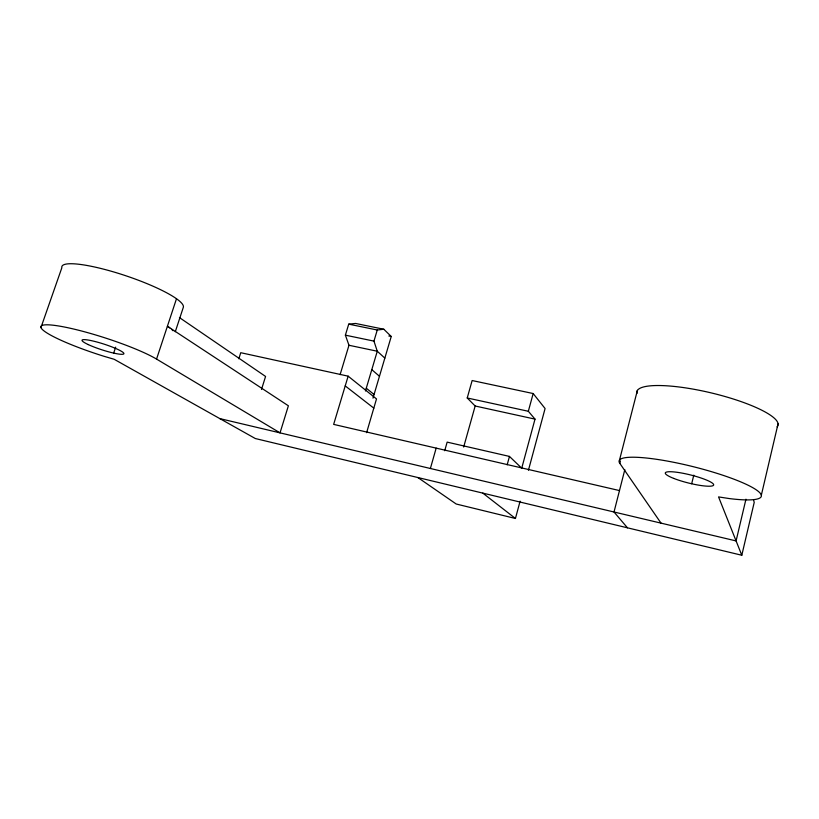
<?xml version="1.0" encoding="UTF-8"?>
<svg xmlns="http://www.w3.org/2000/svg" width="819" height="819" viewBox="0 0 819 819"><rect width="100%" height="100%" fill="white"/><g stroke="black" fill="none" stroke-linecap="round" stroke-linejoin="round"><path stroke-width="1.23" d="M169.717 327.856A64.343 10.401 18.3 0 0 167.404 326.249L288.38 405.794L280.037 432.862L156.552 359.091A64.66 8.927 17.9 0 0 81.869 331.081A64.66 8.927 17.9 0 0 41.861 328.972A64.66 8.927 17.9 0 0 104.074 356.316L114.148 359.275L255.323 438.534L741.799 555.251L754.217 502.405L753.654 500.296M761.332 495.219L778.05 423.863M745.955 499.191L736.086 540.919L219.809 418.601M691.676 483.763L693.785 475.153M619.522 460.032L637.387 390.387M661.025 523.136L619.819 463.37L620.433 460.954M624.825 469.656L614.015 511.998L627.467 527.815M528.429 470.29L545.085 408.527L533.169 393.54L472.143 380.538L467.229 397.983L528.337 411.271L535.012 419.123L521.723 468.202L509.469 456.418L447.154 442.127L444.717 450.737M417.864 477.538L456.203 504.013L515.438 518.478L520.106 501.177M528.337 411.271L533.169 393.54M507.166 464.823L509.469 456.418M463.667 447.041L475.163 406.009L467.229 397.983M430.384 468.488L436.169 448.126M366.605 432.678L376.505 398.925L348.147 376.167L240.755 352.702L238.82 358.773M372.983 398.147L391.247 336.486L383.814 329.238L355.559 323.454L348.72 324.14L345.383 335.166L348.976 345.27L340.11 374.631M365.448 391.001L377.272 351.228L373.955 341.113L377.262 330.006L383.814 329.238M348.147 376.167L333.65 424.385L619.481 490.571M261.496 389.475L265.571 376.453L179.443 317.588M175.297 331.726L183.364 307.197A64.077 11.63 18.6 0 0 122.42 274.641A64.077 11.63 18.6 0 0 61.834 267.793L40.95 327.559M156.552 359.091L176.484 298.761M113.667 353.091L115.684 347.123M348.72 324.14L377.262 330.006M388.83 335.995L391.247 336.486M345.383 335.166L373.955 341.113M348.976 345.27L377.272 351.228L384.828 358.108M475.163 406.009L535.012 419.123M482.8 493.11L515.438 518.478M345.219 385.903L373.843 408.159M366.277 388.206L374.068 394.482M371.795 369.666L379.463 376.259M741.799 555.251L718.55 496.908L729.207 498.556A73.28 12.254 14 0 0 754.77 488.871A73.28 12.254 14 0 0 669.86 461.547A73.28 12.254 14 0 0 619.819 463.37M636.987 393.478A72.522 15.909 13.4 0 1 710.933 392.833A72.522 15.909 13.4 0 1 777.098 426.873M171.611 329.371A64.343 10.401 18.3 0 1 173.024 330.743M673.781 478.429A24.887 4.156 14 0 0 713.257 485.513A24.887 4.156 14 0 0 681.469 472.993A24.887 4.156 14 0 0 673.781 478.429M88.237 344.574A21.959 3.03 17.9 0 0 123.208 354.187A21.959 3.03 17.9 0 0 97.502 342.168A21.959 3.03 17.9 0 0 88.237 344.574"/></g></svg>
